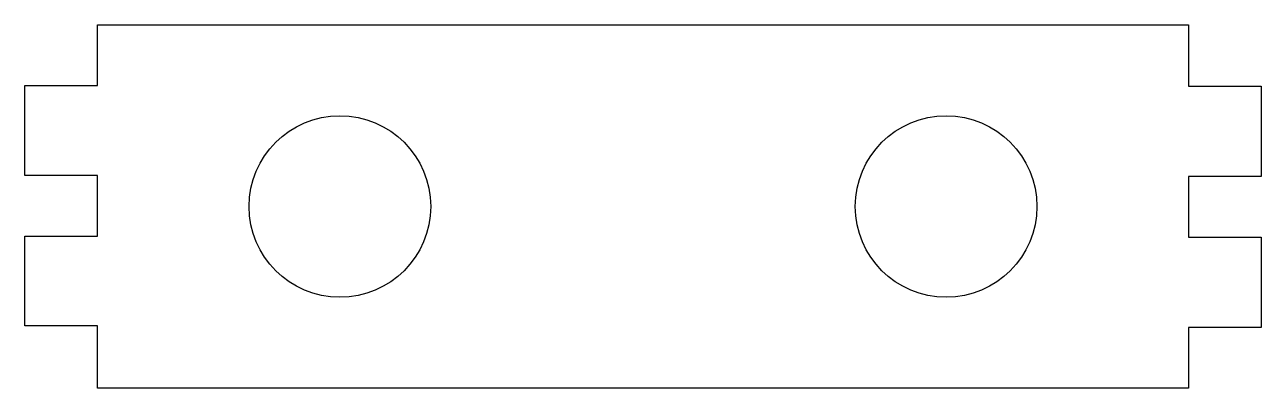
# Model space of a CAD drawing. Header units: millimetres. Extents: x -6 to 96, y 0 to 30.
import ezdxf

# ---------------------------------------------------------------- set-up
doc = ezdxf.new("R2010")
doc.units = ezdxf.units.MM
doc.layers.get('0').update_dxf_attribs({"linetype": 'CONTINUOUS'})

msp = doc.modelspace()

# ---------------------------------------------------------------- linework, layer by layer
msp.add_lwpolyline([(90, 0), (0, 0), (0, 5.14), (-6, 5.14), (-6, 12.56), (0, 12.56), (0, 17.56), (-6, 17.56), (-6, 24.98), (0, 24.98), (0, 30), (90, 30), (90, 24.92), (96, 24.92), (96, 17.47), (90, 17.47), (90, 12.47), (96, 12.47), (96, 5.02), (90, 5.02)], close=True)
for centre in [(20, 15), (70, 15)]:
    msp.add_circle(centre, 7.49)

doc.saveas('drawing.dxf')
